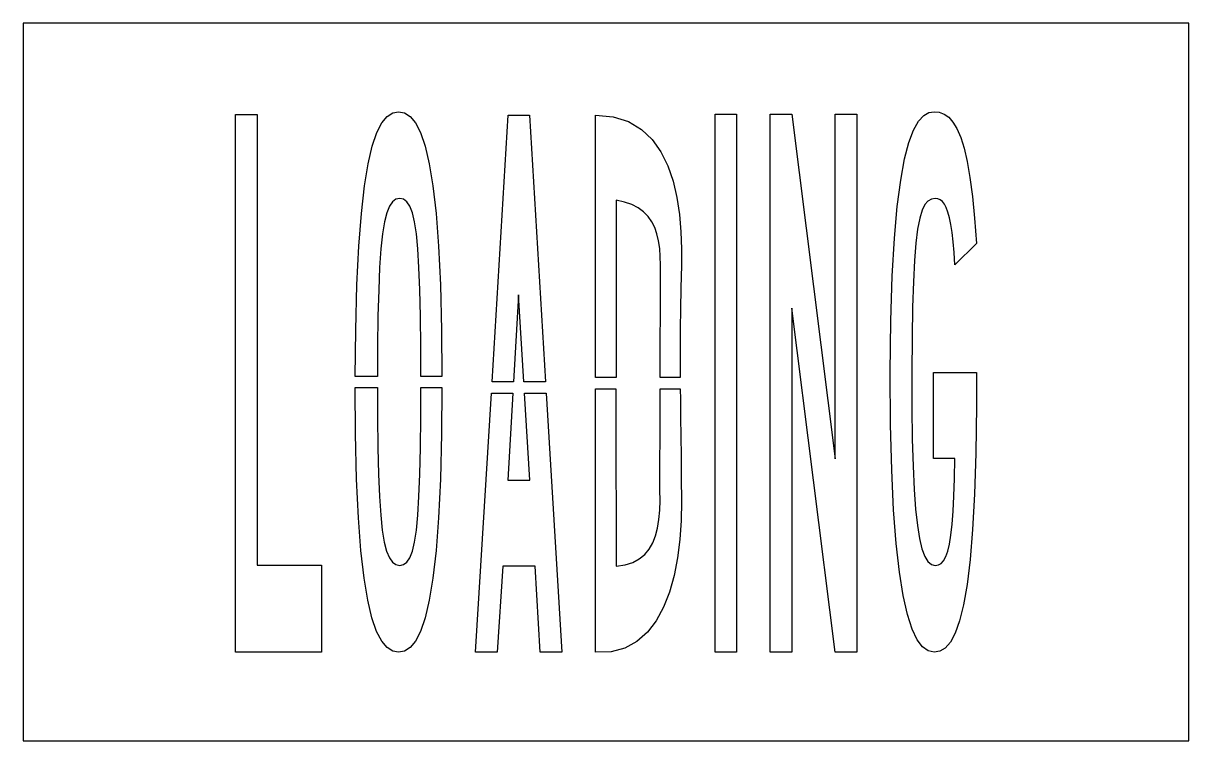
# Model space of a CAD drawing. Extents: x 0 to 78, y 0 to 48.
import ezdxf

# ---------------------------------------------------------------- set-up
doc = ezdxf.new("R2010")
doc.units = 0
doc.layers.add('CUT', color=7, linetype='Continuous')
doc.layers.add('OUTSIDE', color=1, linetype='Continuous')

msp = doc.modelspace()

# ---------------------------------------------------------------- linework, layer by layer
at = {"layer": 'CUT'}
for points in [[(14.2032, 5.9172), (14.2032, 41.9028), (15.6432, 41.9028), (15.6432, 11.7384), (19.9668, 11.7384), (19.9668, 5.9172)], [(27.6276, 35.2824), (27.7968, 33.0864), (27.9192, 30.4908), (27.9984, 27.474), (28.0209, 24.376), (26.6041, 24.376), (26.598, 26.358), (26.5764, 28.4064), (26.5368, 30.1668), (26.4792, 31.6572), (26.4036, 32.8992), (26.3064, 33.9144), (26.184, 34.7172), (26.04, 35.3292), (25.8708, 35.772), (25.6728, 36.0636), (25.4496, 36.2256), (25.194, 36.2724), (24.9348, 36.2256), (24.708, 36.0636), (24.5028, 35.772), (24.3264, 35.3292), (24.1752, 34.7172), (24.0456, 33.9144), (23.9376, 32.8992), (23.8512, 31.6572), (23.7864, 30.1668), (23.7396, 28.4064), (23.7108, 26.358), (23.6987, 24.376), (22.2203, 24.376), (22.2492, 27.474), (22.332, 30.4908), (22.458, 33.0864), (22.6308, 35.2824), (22.836, 37.1148), (23.0808, 38.6052), (23.358, 39.7896), (23.664, 40.6932), (23.9952, 41.3448), (24.3516, 41.7732), (24.7296, 42.0108), (25.122, 42.0828), (25.5144, 42.0108), (25.8924, 41.7732), (26.2488, 41.3448), (26.5836, 40.6932), (26.8932, 39.7896), (27.1704, 38.6052), (27.4188, 37.1148)], [(32.4624, 41.8632), (33.87, 41.8632), (34.9463, 24.0106), (33.5019, 24.0106), (33.1536, 29.832), (32.8138, 24.0106), (31.3753, 24.0106)], [(43.7448, 36.3444), (43.914, 35.2104), (44.0148, 34.0584), (44.0544, 32.9172), (44.0472, 31.812), (44.0112, 30.282), (43.986, 28.8816), (43.9716, 27.5784), (43.9644, 26.3472), (43.9644, 25.1628), (43.9671, 24.3004), (42.6271, 24.3004), (42.6288, 25.1448), (42.636, 26.8584), (42.6396, 28.464), (42.6432, 29.8788), (42.6468, 31.0236), (42.6468, 31.8192), (42.6324, 32.3988), (42.5928, 32.9388), (42.5172, 33.4428), (42.4092, 33.9108), (42.258, 34.3392), (42.06, 34.728), (41.8116, 35.0736), (41.5128, 35.3796), (41.1528, 35.646), (40.7352, 35.8656), (40.2456, 36.0384), (39.6876, 36.1716), (39.6876, 34.1304), (39.684, 32.0892), (39.6804, 30.048), (39.6768, 28.0068), (39.6732, 25.9656), (39.6703, 24.3004), (38.2872, 24.3004), (38.2872, 26.8836), (38.2872, 29.8788), (38.2872, 32.874), (38.2872, 35.8692), (38.2872, 38.8644), (38.2872, 41.8596), (39.4788, 41.7516), (40.5012, 41.424), (41.3652, 40.9056), (42.0852, 40.2252), (42.6684, 39.4044), (43.1328, 38.4648), (43.4856, 37.4388)], [(46.3044, 41.9172), (47.7444, 41.9172), (47.7444, 5.9172), (46.3044, 5.9172)], [(55.7796, 41.9136), (55.7796, 5.9172), (54.336, 5.9172), (51.4416, 28.9428), (51.4416, 5.9172), (49.9944, 5.9172), (49.9944, 41.9136), (51.4416, 41.9136), (54.336, 18.8592), (54.336, 41.9136)], [(63.7968, 22.416), (63.7536, 19.248), (63.6672, 16.494), (63.5376, 14.1252), (63.3684, 12.12), (63.1668, 10.4496), (62.9292, 9.0888), (62.6628, 8.0088), (62.3676, 7.1844), (62.0472, 6.5904), (61.7052, 6.198), (61.3452, 5.982), (60.9672, 5.9172), (60.5712, 6.0036), (60.1932, 6.2736), (59.8296, 6.756), (59.4876, 7.4724), (59.1708, 8.4516), (58.8864, 9.7116), (58.6344, 11.2848), (58.422, 13.1892), (58.2492, 15.4536), (58.1232, 18.0996), (58.0512, 21.1524), (58.0296, 24.6372), (58.0692, 28.0968), (58.1628, 31.0812), (58.3068, 33.6228), (58.494, 35.754), (58.7244, 37.5108), (58.9872, 38.9256), (59.2788, 40.0308), (59.592, 40.8588), (59.9232, 41.4456), (60.2652, 41.8236), (60.6144, 42.0252), (60.9672, 42.0828), (61.3092, 42.0468), (61.6296, 41.9316), (61.9356, 41.7156), (62.2236, 41.3952), (62.49, 40.9524), (62.7384, 40.3692), (62.9652, 39.642), (63.174, 38.7492), (63.3612, 37.68), (63.5268, 36.42), (63.6708, 34.9584), (63.7932, 33.2772), (62.3496, 31.8372), (62.2992, 32.658), (62.2344, 33.378), (62.1624, 34.0044), (62.0832, 34.5408), (61.9896, 34.9908), (61.8888, 35.3652), (61.7772, 35.6676), (61.6512, 35.9016), (61.518, 36.0708), (61.3704, 36.1896), (61.212, 36.2544), (61.0392, 36.2724), (60.78, 36.2364), (60.5496, 36.1104), (60.3408, 35.8728), (60.1536, 35.4948), (59.9952, 34.9584), (59.8548, 34.2312), (59.7396, 33.2988), (59.646, 32.1288), (59.574, 30.7032), (59.52, 28.9968), (59.484, 26.9808), (59.4696, 24.6372), (59.4768, 22.2684), (59.502, 20.184), (59.5524, 18.3732), (59.6244, 16.8144), (59.7216, 15.4968), (59.8404, 14.406), (59.9808, 13.524), (60.1464, 12.8364), (60.3336, 12.3288), (60.546, 11.9832), (60.78, 11.7888), (61.0392, 11.7276), (61.2444, 11.76), (61.4316, 11.8608), (61.5972, 12.0408), (61.7448, 12.3144), (61.8744, 12.6816), (61.986, 13.1604), (62.0832, 13.7616), (62.1624, 14.4852), (62.2308, 15.3528), (62.2812, 16.3644), (62.3244, 17.538), (62.3496, 18.8772), (60.9096, 18.8772), (60.9096, 24.6372), (63.7932, 24.6372)], [(27.6276, 12.7176), (27.4188, 10.8852), (27.1704, 9.3948), (26.8932, 8.2104), (26.5836, 7.3068), (26.2488, 6.6552), (25.8924, 6.2268), (25.5144, 5.9892), (25.122, 5.9172), (24.726, 5.9892), (24.348, 6.2268), (23.988, 6.6552), (23.6496, 7.3068), (23.3364, 8.2104), (23.0556, 9.3948), (22.8072, 10.8852), (22.5984, 12.7176), (22.4328, 14.9136), (22.3104, 17.5092), (22.2348, 20.526), (22.2187, 23.624), (23.697, 23.624), (23.7, 21.642), (23.7252, 19.5936), (23.7684, 17.8332), (23.8332, 16.3428), (23.9196, 15.1008), (24.0276, 14.0856), (24.1608, 13.2828), (24.3156, 12.6708), (24.4992, 12.228), (24.7044, 11.9364), (24.9348, 11.778), (25.194, 11.7276), (25.4496, 11.778), (25.6728, 11.9364), (25.8708, 12.228), (26.04, 12.6708), (26.184, 13.2828), (26.3064, 14.0856), (26.4036, 15.1008), (26.4792, 16.3428), (26.5368, 17.8332), (26.5764, 19.5936), (26.598, 21.642), (26.6041, 23.624), (28.0209, 23.624), (27.9984, 20.526), (27.9192, 17.5092), (27.7968, 14.9136)], [(44.022, 19.0392), (44.0364, 17.592), (44.0472, 16.008), (44.0256, 14.73), (43.9428, 13.4628), (43.788, 12.228), (43.5612, 11.0472), (43.2516, 9.9384), (42.852, 8.9232), (42.3624, 8.0232), (41.772, 7.2528), (41.0736, 6.6372), (40.2672, 6.198), (39.3384, 5.9496), (38.2872, 5.9172), (38.2872, 8.9124), (38.2872, 11.9076), (38.2872, 14.9028), (38.2872, 17.898), (38.2872, 20.8932), (38.2872, 23.5484), (39.6689, 23.5484), (39.666, 21.8832), (39.666, 19.842), (39.666, 17.8008), (39.6696, 15.7596), (39.6768, 13.7184), (39.6876, 11.6772), (40.278, 11.7672), (40.7892, 11.9292), (41.2212, 12.1596), (41.5884, 12.4548), (41.8872, 12.8148), (42.1248, 13.2324), (42.312, 13.704), (42.4488, 14.2296), (42.5388, 14.802), (42.5928, 15.4176), (42.6144, 16.0764), (42.6036, 16.7676), (42.6036, 17.0196), (42.6072, 17.718), (42.6108, 18.7872), (42.6144, 20.1408), (42.6216, 21.7068), (42.6252, 23.4024), (42.6255, 23.5484), (43.9722, 23.5484), (43.9788, 22.83), (43.9932, 21.6312), (44.0076, 20.3784)], [(31.7136, 5.9172), (30.2736, 5.9172), (31.3295, 23.2586), (32.7698, 23.2586), (32.43, 17.4372), (33.8952, 17.4372), (33.5469, 23.2586), (34.9917, 23.2586), (36.0372, 5.9172), (34.5936, 5.9172), (34.2552, 11.6772), (32.106, 11.6772)]]:
    msp.add_lwpolyline(points, close=True, dxfattribs=at)
at = {"layer": 'OUTSIDE'}
msp.add_lwpolyline([(0, 0), (78, 0), (78, 48), (0, 48)], close=True, dxfattribs=at)

doc.saveas('drawing.dxf')
